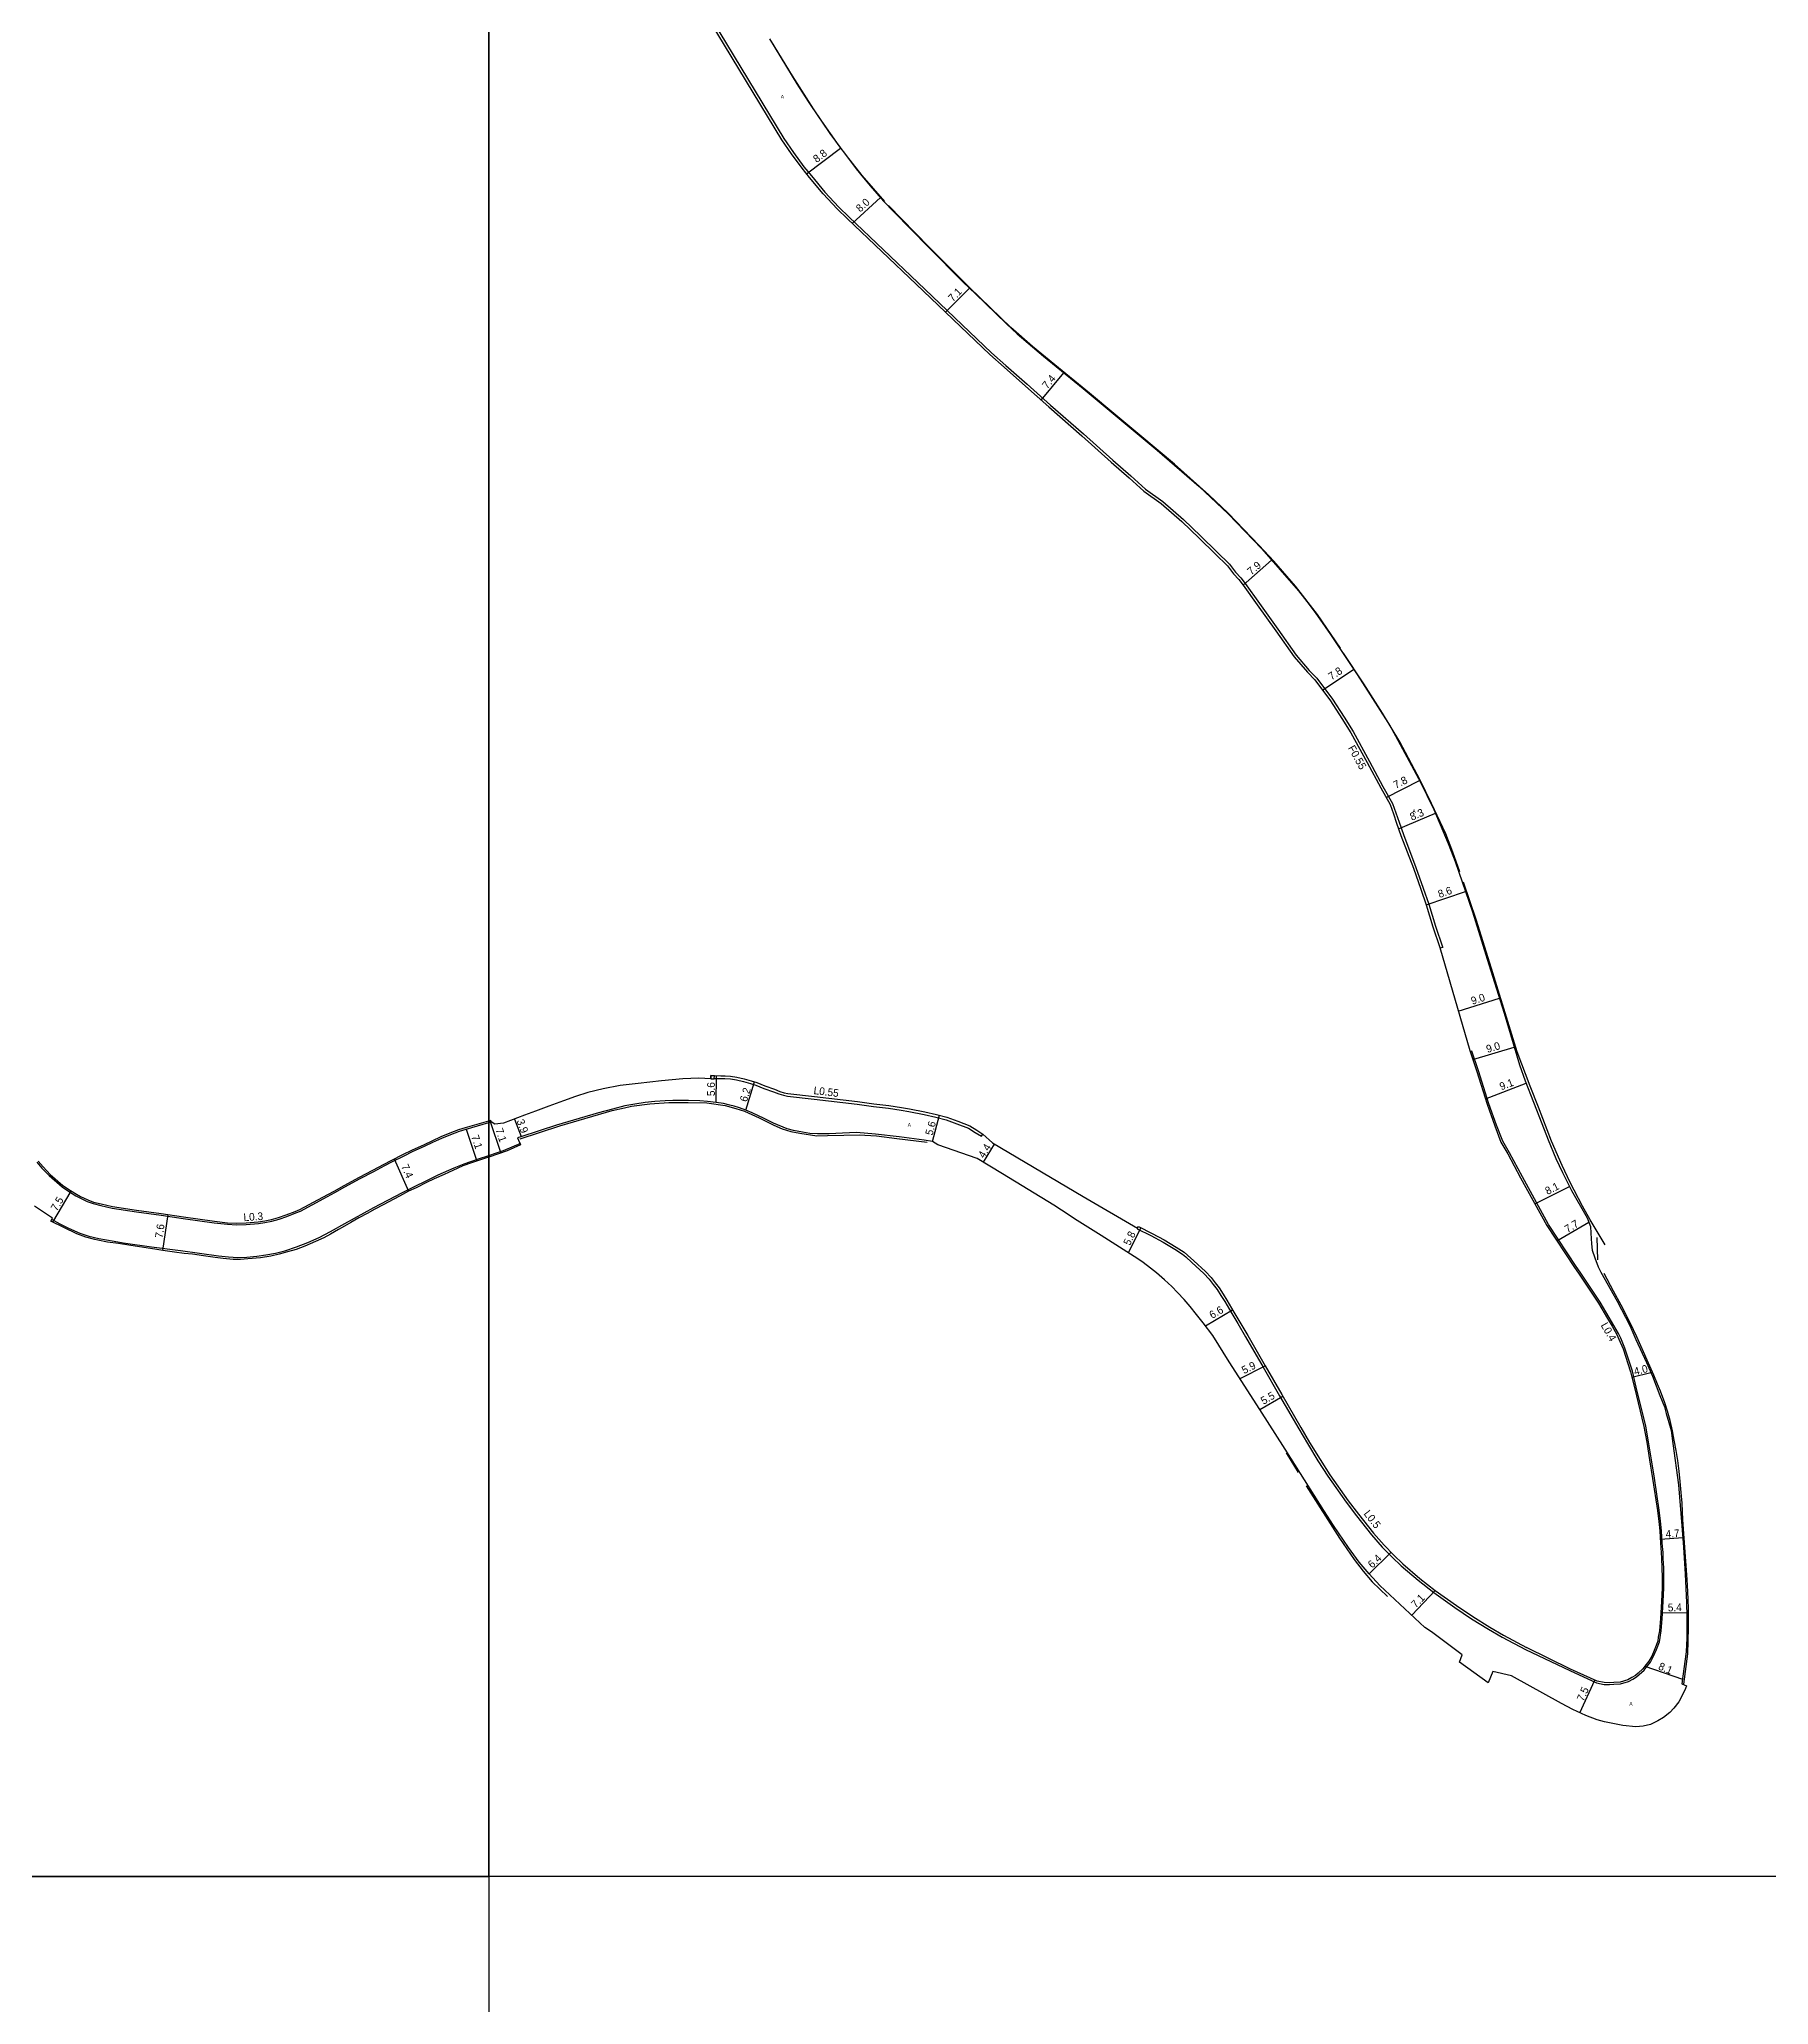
# Model space of a CAD drawing. Header units: metres. Extents: x -24000 to -20800, y -105000 to -102000.
# Drawn here: x -23293.6 to -22933.6, y -104426.7 to -104017.7 of the extents above; entities that cross this region are included whole.
import ezdxf

# ---------------------------------------------------------------- set-up
doc = ezdxf.new("R2010")
doc.units = ezdxf.units.M
doc.header["$LTSCALE"] = 2.5
for name, color, linetype in [('側溝・桝', 7, 'Continuous'), ('図郭', 7, 'Continuous'), ('幅員', 7, 'Continuous'), ('歩道・分離帯・安全施設', 7, 'Continuous'), ('舗装', 7, 'Continuous'), ('道路', 7, 'Continuous')]:
    doc.layers.add(name, color=color, linetype=linetype)
doc.styles.get("Standard").update_dxf_attribs({"font": ''})
doc.styles.add('YOKO_DECO', font='')
doc.styles.get('Standard').set_extended_font_data('@MS PGothic')
doc.styles.get('YOKO_DECO').set_extended_font_data('MS PGothic')

msp = doc.modelspace()

# ---------------------------------------------------------------- linework, layer by layer
at = {"layer": '側溝・桝'}
for points in [[(-23153.5, -104013.75), (-23138.6, -104038.37), (-23136.57, -104041.28), (-23134.39, -104044.24), (-23132.84, -104046.14), (-23130.02, -104049.52), (-23127.11, -104052.64), (-23125, -104054.74), (-23110.7, -104068.31), (-23095.33, -104082.93), (-23092.36, -104085.6), (-23087.93, -104089.48), (-23083.09, -104093.82), (-23076.22, -104099.83), (-23070.07, -104105.32), (-23066.35, -104108.57), (-23063.33, -104111.3), (-23059.7, -104113.89), (-23055.36, -104117.64), (-23051.75, -104121.13), (-23048.42, -104124.38), (-23045.79, -104126.95), (-23044.53, -104128.58), (-23043.47, -104129.79), (-23042.56, -104130.96), (-23039.6, -104135.09), (-23035.75, -104140.47), (-23031.93, -104145.85), (-23029.2, -104149.04), (-23027.64, -104150.68), (-23024.34, -104155.05), (-23021.94, -104158.77), (-23020.08, -104161.77), (-23016.65, -104167.98), (-23013.86, -104173.21), (-23011.89, -104176.72), (-23011.18, -104178.69), (-23010.51, -104180.65), (-23009.61, -104183.2), (-23007.01, -104190.04), (-23005.48, -104194.38), (-23004.32, -104197.69), (-23002.93, -104202.27), (-23001.49, -104206.54), (-23001.43, -104206.73), (-23001.96, -104206.88)], [(-23064.93, -104265.1), (-23065, -104265.25), (-23062.17, -104266.65), (-23059.65, -104268.01), (-23057.21, -104269.47), (-23055.59, -104270.55), (-23054.88, -104271.11), (-23053.62, -104272.28), (-23051.18, -104274.53), (-23050.02, -104275.75), (-23049.21, -104276.81), (-23048.39, -104277.85), (-23047.59, -104279.09), (-23046.81, -104280.34), (-23045.33, -104282.86), (-23044.1, -104284.92), (-23042.45, -104287.71), (-23038.83, -104294.03), (-23035.4, -104299.97), (-23031.41, -104306.87), (-23029.59, -104309.95), (-23027.4, -104313.54), (-23025.34, -104316.71), (-23021.51, -104322.15), (-23019.37, -104324.95), (-23016.26, -104328.9), (-23014.02, -104331.46), (-23011.97, -104333.57), (-23010.08, -104335.36), (-23006.55, -104338.38), (-23003.29, -104340.93), (-22998.87, -104344.08), (-22995.42, -104346.37), (-22991.9, -104348.56), (-22989.04, -104350.23), (-22984.21, -104352.82), (-22974.99, -104357.18), (-22969.41, -104359.71), (-22967.83, -104360.05), (-22966.68, -104360.07), (-22965.79, -104360.03), (-22964.41, -104359.93), (-22962.78, -104359.43), (-22961.87, -104358.95), (-22961.1, -104358.47), (-22960.5, -104358.02), (-22959.52, -104357.08), (-22959.08, -104356.5), (-22958.18, -104355.39), (-22957.59, -104354.32), (-22956.9, -104352.81), (-22956.32, -104351.18), (-22956.18, -104350.29), (-22955.96, -104348.92), (-22955.74, -104346.38), (-22955.54, -104342.79), (-22955.37, -104339.96), (-22955.37, -104337.81), (-22955.42, -104335.77), (-22955.52, -104333.84), (-22955.55, -104332.58), (-22955.71, -104330.63), (-22955.85, -104328.08), (-22956.08, -104326.08), (-22956.35, -104323.8), (-22957.36, -104317.11), (-22957.97, -104313.29), (-22958.57, -104309.58), (-22959.16, -104306.31), (-22961.13, -104298.2), (-22961.92, -104294.88), (-22963.49, -104290.11), (-22964.37, -104288.02), (-22964.84, -104287.03), (-22965.81, -104285.33), (-22966.75, -104283.68), (-22968.63, -104280.48), (-22972.82, -104274.25), (-22973.65, -104273.07), (-22979.41, -104264.33), (-22984.85, -104254.45), (-22987.54, -104249.43), (-22988.94, -104247.03), (-22990.23, -104243.7), (-22991.82, -104239.21), (-22993.95, -104232.38), (-22995.34, -104228.28), (-22995.72, -104228.41)], [(-23153.05, -104233.94), (-23151.73, -104233.95), (-23150.84, -104233.99), (-23149.71, -104234.06), (-23148.45, -104234.22), (-23147, -104234.58), (-23145.52, -104235), (-23144.41, -104235.34), (-23142.72, -104236.02), (-23140.76, -104236.74), (-23139.6, -104237.18), (-23138.67, -104237.46), (-23137.84, -104237.63), (-23132.25, -104238.28), (-23123.3, -104239.33), (-23119.91, -104239.76), (-23116.8, -104240.12), (-23114.17, -104240.56), (-23112.55, -104240.86), (-23109.34, -104241.48), (-23106.93, -104242), (-23104.8, -104242.58), (-23102.55, -104243.37), (-23100.15, -104244.32), (-23098.74, -104245.22), (-23097.42, -104246), (-23097.14, -104245.52)], [(-23294.1, -104251.38), (-23293.04, -104252.64), (-23291.55, -104254.16), (-23288.85, -104256.49), (-23287.28, -104257.58), (-23286, -104258.35), (-23285.13, -104258.79), (-23283.63, -104259.53), (-23282.36, -104260), (-23280.79, -104260.4), (-23278.4, -104260.93), (-23273.37, -104261.72), (-23268.23, -104262.39), (-23263.6, -104263.07), (-23257.17, -104263.99), (-23254.41, -104264.3), (-23252.55, -104264.4), (-23250.5, -104264.33), (-23247.95, -104264.13), (-23246.6, -104263.92), (-23245.16, -104263.62), (-23243.67, -104263.21), (-23242.06, -104262.66), (-23240.17, -104261.91), (-23239.22, -104261.54), (-23234.36, -104258.97), (-23232.04, -104257.69), (-23229.95, -104256.5), (-23226.77, -104254.8), (-23223.97, -104253.31), (-23221.64, -104252.05), (-23220.21, -104251.32), (-23217.63, -104250.03), (-23215.86, -104249.18), (-23213.23, -104247.98), (-23211.63, -104247.21), (-23209.79, -104246.37), (-23207.93, -104245.61), (-23206.12, -104244.92), (-23204.73, -104244.48), (-23200, -104243.13)], [(-23200, -104243.13), (-23199.5, -104242.99)]]:
    msp.add_lwpolyline(points, dxfattribs=at)
msp.add_lwpolyline([(-23153.77, -104233.37), (-23153.77, -104234.05), (-23153.06, -104234.06), (-23153.05, -104233.38)], close=True, dxfattribs=at)
at = {"layer": '図郭'}
for points in [[(-24000, -103800), (-23200, -103800), (-23200, -104400), (-24000, -104400)], [(-23200, -103800), (-22400, -103800), (-22400, -104400), (-23200, -104400)], [(-24000, -104400), (-23200, -104400), (-23200, -105000), (-24000, -105000)]]:
    msp.add_lwpolyline(points, close=True, dxfattribs=at)
at = {"layer": '幅員'}
for points in [[(-23133.84, -104045.72), (-23126.81, -104040.35)], [(-23124.39, -104056.02), (-23118.46, -104050.66)], [(-23104.91, -104074.52), (-23099.96, -104069.48)], [(-23085.04, -104092.82), (-23080.31, -104087.1)], [(-23042.99, -104131.29), (-23037.06, -104126.09)], [(-23026.47, -104153.13), (-23019.96, -104148.77)], [(-23013.21, -104175.48), (-23006.27, -104171.96)], [(-23010.6, -104182.04), (-23002.95, -104178.77)], [(-23004.84, -104197.86), (-22996.7, -104195.02)], [(-22998.18, -104219.94), (-22989.62, -104217.22)], [(-22995.18, -104230), (-22986.52, -104227.43)], [(-23152.65, -104238.94), (-23152.61, -104233.38)], [(-23146.53, -104240.56), (-23144.72, -104234.66)], [(-22992.55, -104238.21), (-22984.06, -104234.95)], [(-23199.81, -104242.73), (-23197.48, -104249.48)], [(-23194.64, -104242.41), (-23193.28, -104246.06)], [(-23107.62, -104247.07), (-23106.15, -104241.63)], [(-23204.73, -104244.48), (-23202.52, -104251.18)], [(-23219.71, -104250.7), (-23216.69, -104257.42)], [(-23097, -104251.41), (-23094.76, -104247.61)], [(-23290.79, -104263.85), (-23286.91, -104257.42)], [(-22982.22, -104260.08), (-22975.03, -104256.44)], [(-23267.85, -104269.76), (-23266.76, -104262.27)], [(-22977.65, -104267.74), (-22971.02, -104263.84)], [(-23066.86, -104270.22), (-23064.28, -104265.02)], [(-23050.83, -104285.42), (-23045.16, -104282.11)], [(-23043.61, -104296.42), (-23038.38, -104293.77)], [(-22962.05, -104296.1), (-22958.12, -104295.13)], [(-23039.51, -104302.85), (-23034.73, -104300.09)], [(-23016.76, -104337.03), (-23012.2, -104332.58)], [(-22956.12, -104329.8), (-22951.46, -104329.49)], [(-23007.89, -104345.61), (-23002.97, -104340.51)], [(-22956.04, -104345.16), (-22950.62, -104345.08)], [(-22959.37, -104356.27), (-22951.51, -104358.99)], [(-22972.87, -104365.96), (-22969.78, -104359.14)]]:
    msp.add_lwpolyline(points, dxfattribs=at)
at = {"layer": '歩道・分離帯・安全施設'}
for points in [[(-23117.59, -104051.49), (-23122.28, -104046.09), (-23125.56, -104041.89), (-23126.76, -104040.27), (-23128.94, -104037.29), (-23132.41, -104032.19), (-23136.77, -104025.35), (-23141.17, -104018.21)], [(-23022.71, -104144.41), (-23027.49, -104137.4), (-23032.1, -104131.52), (-23036.59, -104126.29), (-23039.62, -104123.06), (-23046.06, -104116.35), (-23050.1, -104112.49), (-23057.27, -104106.13), (-23064.46, -104100.1), (-23069.88, -104095.61), (-23074.98, -104091.34), (-23082.2, -104085.45), (-23086.8, -104081.66), (-23091.35, -104077.71), (-23095.63, -104073.55), (-23099.94, -104069.35), (-23108.43, -104060.9), (-23116.82, -104052.28)], [(-22997.87, -104190.94), (-22999.33, -104186.86), (-23000.8, -104183.08), (-23003.73, -104176.73), (-23006.1, -104171.86), (-23010.37, -104163.88), (-23013.95, -104157.94), (-23017.85, -104151.82), (-23022.05, -104145.48)], [(-22967.6, -104268.58), (-22970.74, -104263.38), (-22972.31, -104260.5), (-22974.87, -104255.59), (-22976.56, -104252.09), (-22978.81, -104247), (-22981.48, -104239.96), (-22983.21, -104235.54), (-22985.96, -104228.41), (-22987.29, -104223.92), (-22991.24, -104211.09), (-22994.42, -104201.1), (-22997.08, -104193.11)], [(-23193.48, -104246.5), (-23185.24, -104243.83), (-23174.33, -104240.64), (-23171.79, -104240.04), (-23170.31, -104239.7), (-23166.48, -104239.21), (-23162.55, -104238.95), (-23158.47, -104238.97), (-23154.59, -104239.06), (-23150.77, -104239.6), (-23148.55, -104240.18), (-23146.77, -104240.79), (-23143.75, -104242.15), (-23140.67, -104243.7), (-23138.94, -104244.41), (-23137.11, -104244.97), (-23135.25, -104245.36), (-23131.72, -104245.88), (-23129.5, -104245.86), (-23126.08, -104245.74), (-23122.91, -104245.67), (-23119.33, -104245.87), (-23115.04, -104246.42), (-23108.73, -104247.22)], [(-23200, -104249.96), (-23198.42, -104249.46), (-23196.96, -104248.93), (-23193.37, -104247.45)], [(-23291.01, -104263.26), (-23289.3, -104264.22), (-23287.51, -104265.13), (-23285.11, -104266.16), (-23283.28, -104266.76), (-23281.19, -104267.27), (-23278, -104267.84), (-23276.13, -104268.13), (-23270.2, -104268.98), (-23264.18, -104269.78), (-23256.28, -104270.87), (-23254.22, -104271.11), (-23252.28, -104271.19), (-23250.35, -104271.15), (-23248.28, -104270.94), (-23246.43, -104270.66), (-23244.38, -104270.31), (-23242.47, -104269.8), (-23240.03, -104269.02), (-23237.66, -104268.12), (-23235.33, -104267.04), (-23232.94, -104265.8), (-23229.94, -104264.12), (-23223.97, -104260.79), (-23217.99, -104257.66), (-23210.52, -104254.04), (-23207.24, -104252.56), (-23205.11, -104251.69), (-23202.14, -104250.65), (-23200, -104249.96)], [(-22969.12, -104271.68), (-22969.27, -104267.05)], [(-22951.22, -104359.99), (-22950.41, -104353.69), (-22950.29, -104348.28), (-22950.24, -104346.23), (-22950.23, -104344.28), (-22950.3, -104342.46), (-22950.37, -104340.71), (-22950.52, -104338.2), (-22951.42, -104325.77), (-22951.61, -104322.33), (-22951.76, -104320.09), (-22951.97, -104317.84), (-22952.18, -104315.65), (-22952.47, -104313.48), (-22952.86, -104311.35), (-22953.22, -104309.26), (-22953.59, -104307.29), (-22954.1, -104305.16), (-22954.64, -104303.21), (-22955.21, -104301.44), (-22956.11, -104299.05), (-22956.74, -104297.55), (-22957.49, -104295.7), (-22961.05, -104287.75), (-22962.36, -104284.96), (-22964.29, -104281.16), (-22965.88, -104278.23), (-22967.85, -104274.52)], [(-23033.99, -104311.88), (-23031.49, -104315.94)], [(-23029.82, -104318.74), (-23022.92, -104329.61), (-23019.83, -104334.09), (-23018.01, -104336.48), (-23016.09, -104338.67), (-23012.94, -104341.73)]]:
    msp.add_lwpolyline(points, dxfattribs=at)
at = {"layer": '道路'}
for points in [[(-23088.31, -104089.9), (-23092.69, -104085.98), (-23095.67, -104083.3), (-23111.05, -104068.68), (-23125.36, -104055.1), (-23127.47, -104052.99), (-23130.4, -104049.86), (-23133.24, -104046.46), (-23134.79, -104044.55), (-23136.99, -104041.58), (-23139.03, -104038.65), (-23153.94, -104014.01), (-23158.72, -104006.14), (-23168.02, -103990.83), (-23168.47, -103990.09), (-23184.16, -103964.27), (-23193.28, -103949.16), (-23195.14, -103945.75), (-23197.9, -103940.7), (-23200, -103936.84)], [(-23141.59, -104017.65), (-23135.91, -104026.96), (-23133.54, -104030.63), (-23131.22, -104034.09), (-23127.15, -104039.91), (-23125.56, -104041.99), (-23123.5, -104044.69), (-23122.03, -104046.53), (-23120.63, -104048.22), (-23119.24, -104049.8), (-23117.81, -104051.38), (-23115.69, -104053.59), (-23108.48, -104060.96), (-23101.23, -104068.23), (-23098.7, -104070.71), (-23092.25, -104076.9), (-23089.99, -104079.03), (-23084.5, -104083.63), (-23076.3, -104090.42), (-23060.84, -104103.22), (-23052.12, -104110.79), (-23046.06, -104116.47), (-23039.09, -104123.77), (-23031.44, -104132.51), (-23029.73, -104134.73), (-23027.83, -104137.2), (-23025.88, -104139.98), (-23024.76, -104141.6), (-23019.21, -104149.89), (-23013.33, -104159.11), (-23012.4, -104160.67), (-23011.24, -104162.67), (-23006.49, -104171.53), (-23004.73, -104175), (-23003.29, -104177.97), (-23000.26, -104185.06), (-22998.86, -104188.81), (-22995.2, -104199.31), (-22991.84, -104210.24), (-22988.62, -104220.37), (-22985.43, -104231.12), (-22984.24, -104234.48), (-22982.55, -104238.88), (-22980.76, -104243.33), (-22979.49, -104246.71), (-22977.91, -104250.6), (-22976.52, -104253.51), (-22974.62, -104257.25), (-22971.37, -104262.99), (-22970.65, -104264.75), (-22970.57, -104266.12), (-22970.45, -104268.37), (-22970.32, -104269.68), (-22969.75, -104271.29), (-22969.06, -104273.14), (-22968.54, -104274.29), (-22965.13, -104280.33), (-22962.46, -104285.37), (-22961.21, -104288.25), (-22959, -104293.06), (-22957.79, -104295.9), (-22956.25, -104299.93), (-22955.29, -104302.3), (-22954.88, -104303.67), (-22954.36, -104305.53), (-22953.9, -104307.24), (-22953.5, -104309.9), (-22952.37, -104318.55), (-22951.63, -104327.03), (-22951.32, -104331.5), (-22950.94, -104337.12), (-22950.65, -104343), (-22950.61, -104346), (-22950.64, -104348.13), (-22950.64, -104350.42), (-22950.73, -104353.29), (-22951.41, -104358.36), (-22951.65, -104359.93), (-22950.69, -104360.35), (-22950.92, -104360.88), (-22951.51, -104362.24), (-22952.27, -104363.7), (-22953.32, -104365), (-22954.18, -104365.9), (-22955.49, -104366.96), (-22956.62, -104367.62), (-22958.19, -104368.36), (-22959.73, -104368.74), (-22961.25, -104368.85), (-22963.94, -104368.57), (-22965.69, -104368.28), (-22967.77, -104367.82), (-22969.27, -104367.41), (-22971.63, -104366.52), (-22974.32, -104365.3), (-22976.71, -104364.04), (-22987.08, -104358.24), (-22990.96, -104357.34), (-22992, -104359.74)], [(-23088.31, -104089.9), (-23083.45, -104094.23), (-23076.58, -104100.24), (-23070.43, -104105.73), (-23066.71, -104108.98), (-23063.67, -104111.73), (-23060.04, -104114.32), (-23055.73, -104118.04), (-23052.13, -104121.52), (-23048.8, -104124.77), (-23046.2, -104127.31), (-23044.95, -104128.93), (-23043.89, -104130.14), (-23042.99, -104131.29), (-23040.04, -104135.41), (-23036.19, -104140.79), (-23032.36, -104146.19), (-23029.6, -104149.4), (-23028.06, -104151.03), (-23024.79, -104155.36), (-23022.4, -104159.06), (-23020.55, -104162.05), (-23017.13, -104168.24), (-23014.34, -104173.47), (-23012.39, -104176.95), (-23011.69, -104178.87), (-23011.02, -104180.83), (-23010.12, -104183.39), (-23007.52, -104190.23), (-23006, -104194.56), (-23004.84, -104197.86), (-23003.45, -104202.44), (-23002.01, -104206.7), (-22995.81, -104228.15), (-22994.34, -104232.5), (-22992.2, -104239.34), (-22990.61, -104243.84), (-22989.3, -104247.21), (-22987.89, -104249.63), (-22985.21, -104254.65), (-22979.76, -104264.54), (-22973.98, -104273.3), (-22973.16, -104274.48), (-22968.98, -104280.7), (-22967.1, -104283.89), (-22966.16, -104285.53), (-22965.2, -104287.22), (-22964.74, -104288.18), (-22963.87, -104290.25), (-22962.31, -104294.99), (-22961.52, -104298.3), (-22959.56, -104306.4), (-22958.97, -104309.65), (-22958.37, -104313.35), (-22957.76, -104317.17), (-22956.72, -104323.85), (-22956.45, -104326.12), (-22956.22, -104328.11), (-22956.07, -104330.65), (-22955.92, -104332.6), (-22955.88, -104333.86), (-22955.78, -104335.78), (-22955.74, -104337.81), (-22955.74, -104339.94), (-22955.91, -104342.77), (-22956.1, -104346.36), (-22956.32, -104348.88), (-22956.55, -104350.24), (-22956.68, -104351.08), (-22957.24, -104352.68), (-22957.92, -104354.15), (-22958.49, -104355.18), (-22959.37, -104356.27), (-22959.8, -104356.83), (-22960.74, -104357.74), (-22961.31, -104358.17), (-22962.05, -104358.63), (-22962.92, -104359.09), (-22964.48, -104359.57), (-22965.81, -104359.67), (-22966.69, -104359.7), (-22967.79, -104359.68), (-22969.29, -104359.36), (-22974.83, -104356.85), (-22983.98, -104352.36)], [(-23153.77, -104234.05), (-23156.31, -104233.9), (-23159.59, -104234.07), (-23164.03, -104234.43), (-23168.92, -104234.99), (-23172.66, -104235.42), (-23176.17, -104236.14), (-23179.42, -104236.87), (-23181.96, -104237.72), (-23184.42, -104238.58), (-23187.52, -104239.74), (-23190.27, -104240.74), (-23192.56, -104241.62), (-23196.96, -104243.29), (-23198.72, -104243.44), (-23199.5, -104242.99), (-23199.6, -104242.67)], [(-23153.77, -104234.05), (-23153.77, -104233.37), (-23151.72, -104233.39), (-23150.81, -104233.43), (-23149.66, -104233.5), (-23148.35, -104233.67), (-23146.86, -104234.04), (-23145.36, -104234.47), (-23144.22, -104234.81), (-23142.51, -104235.5), (-23140.56, -104236.21), (-23139.42, -104236.65), (-23138.53, -104236.92), (-23137.75, -104237.08), (-23132.18, -104237.72), (-23123.23, -104238.78), (-23119.85, -104239.21), (-23116.73, -104239.57), (-23114.08, -104240.01), (-23112.44, -104240.31), (-23109.23, -104240.93), (-23106.8, -104241.46), (-23104.63, -104242.04), (-23102.35, -104242.85), (-23099.89, -104243.82), (-23098.44, -104244.74), (-23097.14, -104245.52)], [(-22997.91, -104355.43), (-22997.4, -104353.87), (-23003.79, -104349.12), (-23005.13, -104348.18), (-23014.49, -104339.47), (-23016.76, -104337.03), (-23018.83, -104334.61), (-23021.05, -104331.56), (-23024.13, -104326.98), (-23026.18, -104323.88), (-23034.19, -104311.1), (-23039.51, -104302.85), (-23045.86, -104292.91), (-23049.29, -104287.45), (-23051.28, -104284.83), (-23052.65, -104283.05), (-23054.03, -104281.38), (-23055.25, -104279.95), (-23056.61, -104278.48), (-23057.8, -104277.23), (-23059.32, -104275.84), (-23061.01, -104274.42), (-23062.88, -104272.98), (-23064.08, -104272.08), (-23065.66, -104270.98), (-23072.52, -104266.61), (-23078.09, -104263.15), (-23079.22, -104262.4), (-23082.38, -104260.35), (-23093.09, -104253.77), (-23098.35, -104250.6), (-23106.55, -104247.8), (-23107.62, -104247.07), (-23109.37, -104246.79), (-23114.58, -104246.11), (-23119.51, -104245.57), (-23123.43, -104245.23), (-23126.35, -104245.31), (-23129.14, -104245.51), (-23131.56, -104245.49), (-23133.17, -104245.39), (-23134.72, -104245.11), (-23136.6, -104244.8), (-23137.88, -104244.43), (-23140.74, -104243.28), (-23142.67, -104242.29), (-23145.2, -104241.12), (-23146.53, -104240.56), (-23147.81, -104240.09), (-23148.96, -104239.74), (-23149.84, -104239.49), (-23151.17, -104239.19), (-23152.65, -104238.94), (-23154.5, -104238.74), (-23156.09, -104238.62), (-23158.45, -104238.54), (-23159.77, -104238.51), (-23161.68, -104238.54), (-23163.31, -104238.6), (-23165.43, -104238.76), (-23167.47, -104238.97), (-23169.58, -104239.29), (-23171.66, -104239.67), (-23174.27, -104240.34), (-23177.14, -104241.1), (-23181.17, -104242.27), (-23185.89, -104243.68), (-23193.35, -104246.08), (-23194.03, -104246.34), (-23193.42, -104247.8), (-23196.18, -104249.03), (-23200, -104250.35)], [(-23293.83, -104251.14), (-23292.8, -104252.37), (-23291.33, -104253.91), (-23288.65, -104256.23), (-23287.1, -104257.3), (-23285.84, -104258.06), (-23284.99, -104258.49), (-23283.5, -104259.23), (-23282.26, -104259.68), (-23280.71, -104260.08), (-23278.34, -104260.6), (-23273.32, -104261.39), (-23268.18, -104262.06), (-23263.55, -104262.74), (-23257.13, -104263.66), (-23254.38, -104263.97), (-23252.55, -104264.07), (-23250.51, -104264), (-23247.99, -104263.8), (-23246.66, -104263.59), (-23245.24, -104263.3), (-23243.77, -104262.9), (-23242.17, -104262.35), (-23240.29, -104261.61), (-23239.36, -104261.24), (-23234.52, -104258.68), (-23232.2, -104257.4), (-23230.11, -104256.21), (-23226.92, -104254.51), (-23224.12, -104253.02), (-23221.8, -104251.76), (-23220.36, -104251.02), (-23217.77, -104249.73), (-23216, -104248.88), (-23213.37, -104247.68), (-23211.77, -104246.91), (-23209.92, -104246.06), (-23208.06, -104245.3), (-23206.23, -104244.61), (-23204.83, -104244.16), (-23200, -104242.78)], [(-23200, -104242.78), (-23199.6, -104242.67)], [(-23097.14, -104245.52), (-23095.17, -104247.37), (-23076.29, -104258.52), (-23064.93, -104265.1)], [(-23200, -104250.35), (-23200.04, -104250.36), (-23203.59, -104251.54), (-23205.38, -104252.11), (-23207.49, -104253.1), (-23209.28, -104253.92), (-23211.37, -104254.87), (-23212.96, -104255.6), (-23215.12, -104256.71), (-23216.72, -104257.43), (-23218.59, -104258.43), (-23221.99, -104260.23), (-23223.73, -104261.13), (-23225.34, -104262.09), (-23227.06, -104262.98), (-23228.73, -104263.96), (-23230.55, -104264.96), (-23231.3, -104265.4), (-23232.93, -104266.37), (-23234.38, -104267.09), (-23236.08, -104267.87), (-23238.29, -104268.87), (-23240.1, -104269.55), (-23241.94, -104270.06), (-23243.63, -104270.53), (-23245.37, -104270.93), (-23247.5, -104271.25), (-23250.19, -104271.52), (-23251.67, -104271.62), (-23253.21, -104271.62), (-23255.27, -104271.41), (-23257, -104271.2), (-23259.38, -104270.86), (-23261.71, -104270.55), (-23263.44, -104270.36), (-23265.41, -104270.1), (-23267.85, -104269.76), (-23269.56, -104269.47), (-23271.83, -104269.12), (-23274.93, -104268.67), (-23277.1, -104268.33), (-23279.35, -104268.01), (-23281.39, -104267.63), (-23282.03, -104267.48), (-23283.89, -104266.98), (-23285.79, -104266.32), (-23291.2, -104263.64), (-23290.86, -104263.06), (-23294.56, -104260.5)], [(-23064.93, -104265.1), (-23064.77, -104264.78), (-23061.93, -104266.19), (-23059.39, -104267.56), (-23056.94, -104269.03), (-23055.28, -104270.12), (-23054.54, -104270.71), (-23053.26, -104271.89), (-23050.82, -104274.15), (-23049.62, -104275.41), (-23048.8, -104276.49), (-23047.97, -104277.54), (-23047.15, -104278.81), (-23046.36, -104280.07), (-23044.88, -104282.59), (-23043.65, -104284.65), (-23041.99, -104287.44), (-23038.38, -104293.77), (-23034.95, -104299.71), (-23030.95, -104306.61), (-23029.14, -104309.68), (-23026.96, -104313.26), (-23024.9, -104316.42), (-23021.09, -104321.84), (-23018.96, -104324.63), (-23015.86, -104328.57), (-23013.64, -104331.1), (-23011.6, -104333.19), (-23009.73, -104334.97), (-23006.22, -104337.98), (-23002.97, -104340.51), (-22998.58, -104343.65), (-22995.14, -104345.93), (-22991.62, -104348.11), (-22988.79, -104349.77), (-22983.98, -104352.36)], [(-22992, -104359.74), (-22997.91, -104355.43)]]:
    msp.add_lwpolyline(points, dxfattribs=at)

# ---------------------------------------------------------------- texts
at = {"layer": '側溝・桝'}
for s, rotation, p in [('F0.55', 299, (-23021.21, -104165.18)), ('L0.55', 353, (-23132.46, -104237.2)), ('L0.3', 4, (-23251.01, -104263.67)), ('L0.4', 300, (-22968.59, -104285.31)), ('L0.5', 308, (-23017.97, -104324.56))]:
    msp.add_text(s, height=1.6, rotation=rotation, dxfattribs=at).set_placement(p)
at = {"layer": '幅員'}
for s, rotation, p in [('8.8', 37, (-23131.74, -104043.49)), ('8.0', 42, (-23122.7, -104053.79)), ('7.1', 46, (-23103.4, -104072.46)), ('7.4', 50, (-23083.74, -104090.6)), ('7.9', 41, (-23041.26, -104129.31)), ('7.8', 34, (-23024.56, -104151.16)), ('7.8', 27, (-23011.18, -104173.72)), ('8.3', 23, (-23007.85, -104180.34)), ('8.6', 19, (-23002.09, -104196.42)), ('9.0', 18, (-22995.24, -104218.64)), ('9.0', 17, (-22992.1, -104228.66)), ('5.6', 90, (-23152.95, -104237.63)), ('9.1', 21, (-22989.23, -104236.46)), ('6.2', 73, (-23146.29, -104238.95)), ('3.9', 291, (-23194.25, -104242.8)), ('5.6', 75, (-23107.65, -104245.92)), ('7.1', 288, (-23203.68, -104246.02)), ('7.1', 289, (-23198.67, -104244.61)), ('4.4', 59, (-23096.88, -104250.68)), ('7.4', 294, (-23218.29, -104252.24)), ('8.1', 27, (-22979.61, -104258.22)), ('7.5', 59, (-23289.93, -104261.7)), ('7.7', 31, (-22975.45, -104266.15)), ('7.6', 82, (-23267.91, -104267.24)), ('5.8', 64, (-23066.56, -104268.86)), ('6.6', 30, (-23049.43, -104284.03)), ('5.9', 27, (-23042.76, -104295.51)), ('4.0', 14, (-22961.42, -104295.75)), ('5.5', 30, (-23038.72, -104301.88)), ('4.7', 4, (-22954.97, -104329.56)), ('6.4', 44, (-23016.1, -104335.98)), ('7.1', 46, (-23007.03, -104344.26)), ('5.4', 1, (-22954.56, -104344.85)), ('8.1', 337, (-22956.68, -104356.86)), ('7.5', 66, (-22972.13, -104363.7))]:
    msp.add_text(s, height=1.6, rotation=rotation, dxfattribs=at).set_placement(p)
at = {"layer": '舗装', "style": 'YOKO_DECO'}
for p in [(-23139.23, -104030.03, 206.29), (-23007.74, -104178.7, 206.31), (-23112.81, -104243.98, 201.64), (-22962.58, -104364.49, 213.15)]:
    msp.add_text('A', height=0.75, dxfattribs=at).set_placement(p)

doc.saveas('drawing.dxf')
